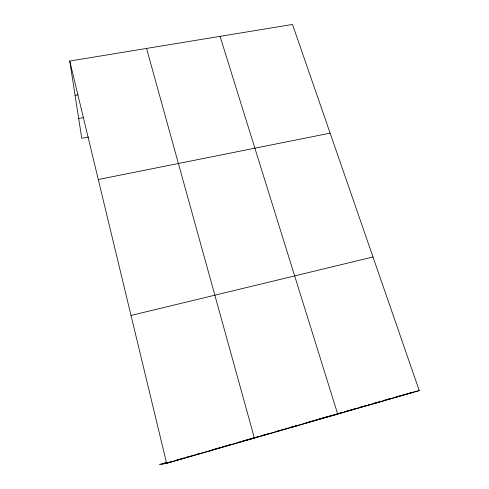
<?xml version="1.0" encoding="UTF-8"?>
<svg xmlns="http://www.w3.org/2000/svg" width="489" height="489" viewBox="0 0 489 489"><rect width="100%" height="100%" fill="white"/><g stroke="black" fill="none" stroke-linecap="round" stroke-linejoin="round"><path stroke-width="0.73" d="M166.676 462.453L159.377 464.55L166.627 463.327L419.244 390.577L292.508 24.45L69.756 61.046L81.755 138.326L88.491 137.067M161.193 464.244L167.061 462.557M163.35 463.884L168.467 462.411M169.927 461.989L172.122 461.359M175.044 460.516L178.699 459.464M180.16 459.043L183.815 457.991M185.276 457.57L190.392 456.096M191.859 455.675L194.047 455.045M196.975 454.202L200.631 453.15M212.275 449.794L215.912 448.749M217.367 448.334L219.549 447.704M222.452 446.867L226.089 445.821M227.544 445.4L229.726 444.776M237.721 442.472L239.903 441.842M244.983 440.381L242.813 441.005L254.384 438.058L146.559 48.429M246.425 439.966L255.111 437.466M256.56 437.05L258.73 436.426M261.621 435.589L265.24 434.55M266.688 434.134L268.858 433.511M276.817 431.219L280.435 430.179M281.878 429.764L284.042 429.14M285.478 428.725L287.642 428.101M290.527 427.27L294.127 426.237M295.57 425.821L297.728 425.198M305.656 422.918L312.862 420.84M314.305 420.43L316.462 419.806M319.354 418.975L322.978 417.93M324.427 417.514L326.603 416.885M329.507 416.053L333.131 415.008M334.58 414.586L338.211 413.547M339.659 413.126L341.835 412.502M344.739 411.665L351.988 409.58M353.437 409.159L355.613 408.535M358.51 407.704L362.117 406.665M363.565 406.249L365.729 405.625M368.62 404.788L370.79 404.165M373.682 403.333L377.288 402.294M378.737 401.879L380.9 401.255M383.792 400.424L385.962 399.8M387.404 399.385L391.017 398.346L388.847 398.908M165.783 463.474L208.424 451.194M412.575 392.41L209.145 450.986L211.083 450.528M396.059 396.934L419.244 390.577M373.193 403.749L378.999 402.172M319.335 418.994L337.703 414.061L220.044 36.357M292.618 426.952L296.578 425.907M131.015 315.46L372.997 256.976M98.277 179.512L330.136 133.142M78.674 118.466L83.118 117.66M75.08 95.337L78.044 94.823M69.756 61.046L166.627 463.327"/></g></svg>
